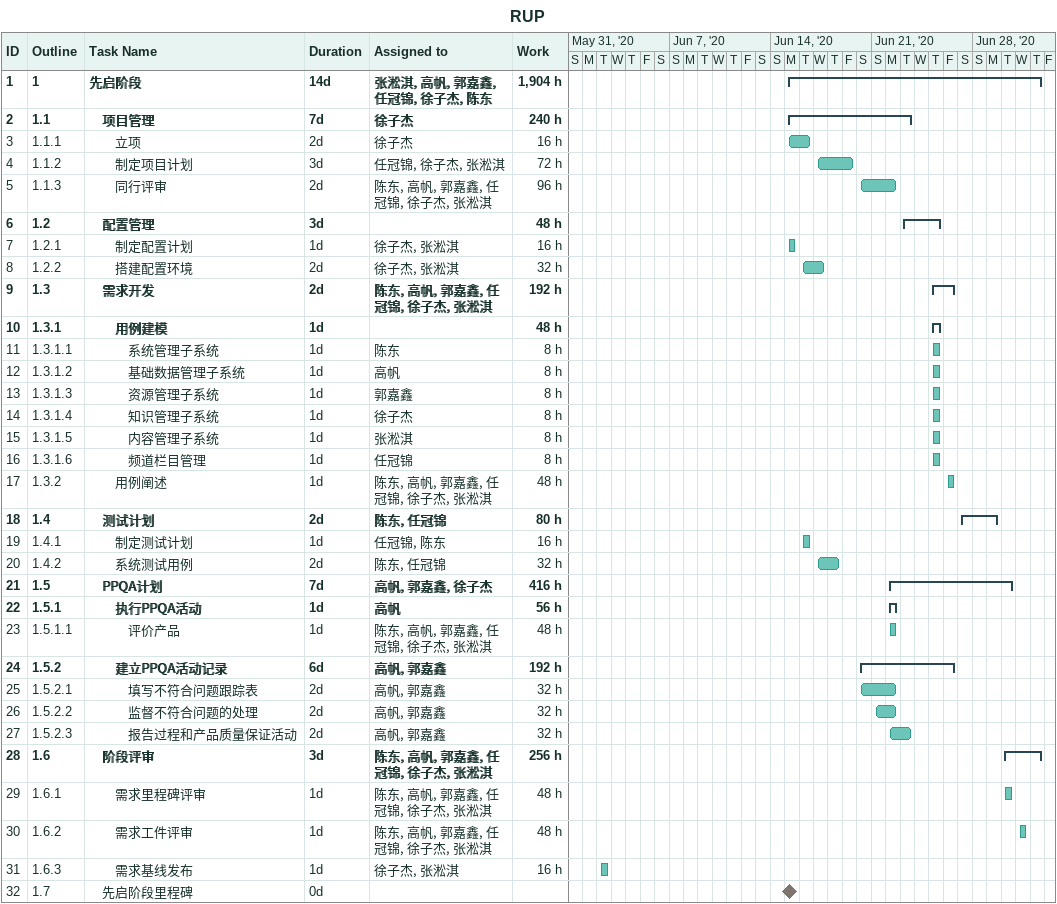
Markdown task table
RUP

| ID | WBS | Task | Duration | Start | Finish | Resources | Work (h) |
|---|---|---|---|---|---|---|---|
| 1 | 1 | **先启阶段** | 14d | 2020-06-15 | 2020-07-02 | 张淞淇, 高帆, 郭嘉鑫, 任冠锦, 徐子杰, 陈东 | 1904 |
| 2 | 1.1 | **项目管理** | 7d | 2020-06-15 | 2020-06-23 | 徐子杰 | 240 |
| 3 | 1.1.1 | 立项 | 2d | 2020-06-15 | 2020-06-16 | 徐子杰 | 16 |
| 4 | 1.1.2 | 制定项目计划 | 3d | 2020-06-17 | 2020-06-19 | 任冠锦, 徐子杰, 张淞淇 | 72 |
| 5 | 1.1.3 | 同行评审 | 2d | 2020-06-20 | 2020-06-22 | 陈东, 高帆, 郭嘉鑫, 任冠锦, 徐子杰, 张淞淇 | 96 |
| 6 | 1.2 | **配置管理** | 3d | 2020-06-23 | 2020-06-25 |  | 48 |
| 7 | 1.2.1 | 制定配置计划 | 1d | 2020-06-15 | 2020-06-15 | 徐子杰, 张淞淇 | 16 |
| 8 | 1.2.2 | 搭建配置环境 | 2d | 2020-06-16 | 2020-06-17 | 徐子杰, 张淞淇 | 32 |
| 9 | 1.3 | **需求开发** | 2d | 2020-06-25 | 2020-06-26 | 陈东, 高帆, 郭嘉鑫, 任冠锦, 徐子杰, 张淞淇 | 192 |
| 10 | 1.3.1 | **用例建模** | 1d | 2020-06-25 | 2020-06-25 |  | 48 |
| 11 | 1.3.1.1 | 系统管理子系统 | 1d | 2020-06-25 | 2020-06-25 | 陈东 | 8 |
| 12 | 1.3.1.2 | 基础数据管理子系统 | 1d | 2020-06-25 | 2020-06-25 | 高帆 | 8 |
| 13 | 1.3.1.3 | 资源管理子系统 | 1d | 2020-06-25 | 2020-06-25 | 郭嘉鑫 | 8 |
| 14 | 1.3.1.4 | 知识管理子系统 | 1d | 2020-06-25 | 2020-06-25 | 徐子杰 | 8 |
| 15 | 1.3.1.5 | 内容管理子系统 | 1d | 2020-06-25 | 2020-06-25 | 张淞淇 | 8 |
| 16 | 1.3.1.6 | 频道栏目管理 | 1d | 2020-06-25 | 2020-06-25 | 任冠锦 | 8 |
| 17 | 1.3.2 | 用例阐述 | 1d | 2020-06-26 | 2020-06-26 | 陈东, 高帆, 郭嘉鑫, 任冠锦, 徐子杰, 张淞淇 | 48 |
| 18 | 1.4 | **测试计划** | 2d | 2020-06-27 | 2020-06-29 | 陈东, 任冠锦 | 80 |
| 19 | 1.4.1 | 制定测试计划 | 1d | 2020-06-16 | 2020-06-16 | 任冠锦, 陈东 | 16 |
| 20 | 1.4.2 | 系统测试用例 | 2d | 2020-06-17 | 2020-06-18 | 陈东, 任冠锦 | 32 |
| 21 | 1.5 | **PPQA计划** | 7d | 2020-06-22 | 2020-06-30 | 高帆, 郭嘉鑫, 徐子杰 | 416 |
| 22 | 1.5.1 | **执行PPQA活动** | 1d | 2020-06-22 | 2020-06-22 | 高帆 | 56 |
| 23 | 1.5.1.1 | 评价产品 | 1d | 2020-06-22 | 2020-06-22 | 陈东, 高帆, 郭嘉鑫, 任冠锦, 徐子杰, 张淞淇 | 48 |
| 24 | 1.5.2 | **建立PPQA活动记录** | 6d | 2020-06-20 | 2020-06-26 | 高帆, 郭嘉鑫 | 192 |
| 25 | 1.5.2.1 | 填写不符合问题跟踪表 | 2d | 2020-06-20 | 2020-06-22 | 高帆, 郭嘉鑫 | 32 |
| 26 | 1.5.2.2 | 监督不符合问题的处理 | 2d | 2020-06-21 | 2020-06-22 | 高帆, 郭嘉鑫 | 32 |
| 27 | 1.5.2.3 | 报告过程和产品质量保证活动 | 2d | 2020-06-22 | 2020-06-23 | 高帆, 郭嘉鑫 | 32 |
| 28 | 1.6 | **阶段评审** | 3d | 2020-06-30 | 2020-07-02 | 陈东, 高帆, 郭嘉鑫, 任冠锦, 徐子杰, 张淞淇 | 256 |
| 29 | 1.6.1 | 需求里程碑评审 | 1d | 2020-06-30 | 2020-06-30 | 陈东, 高帆, 郭嘉鑫, 任冠锦, 徐子杰, 张淞淇 | 48 |
| 30 | 1.6.2 | 需求工件评审 | 1d | 2020-07-01 | 2020-07-01 | 陈东, 高帆, 郭嘉鑫, 任冠锦, 徐子杰, 张淞淇 | 48 |
| 31 | 1.6.3 | 需求基线发布 | 1d | 2020-06-02 | 2020-06-02 | 徐子杰, 张淞淇 | 16 |
| 32 | 1.7 | 先启阶段里程碑 | 0d | 2020-06-15 | 2020-06-15 |  |  |
